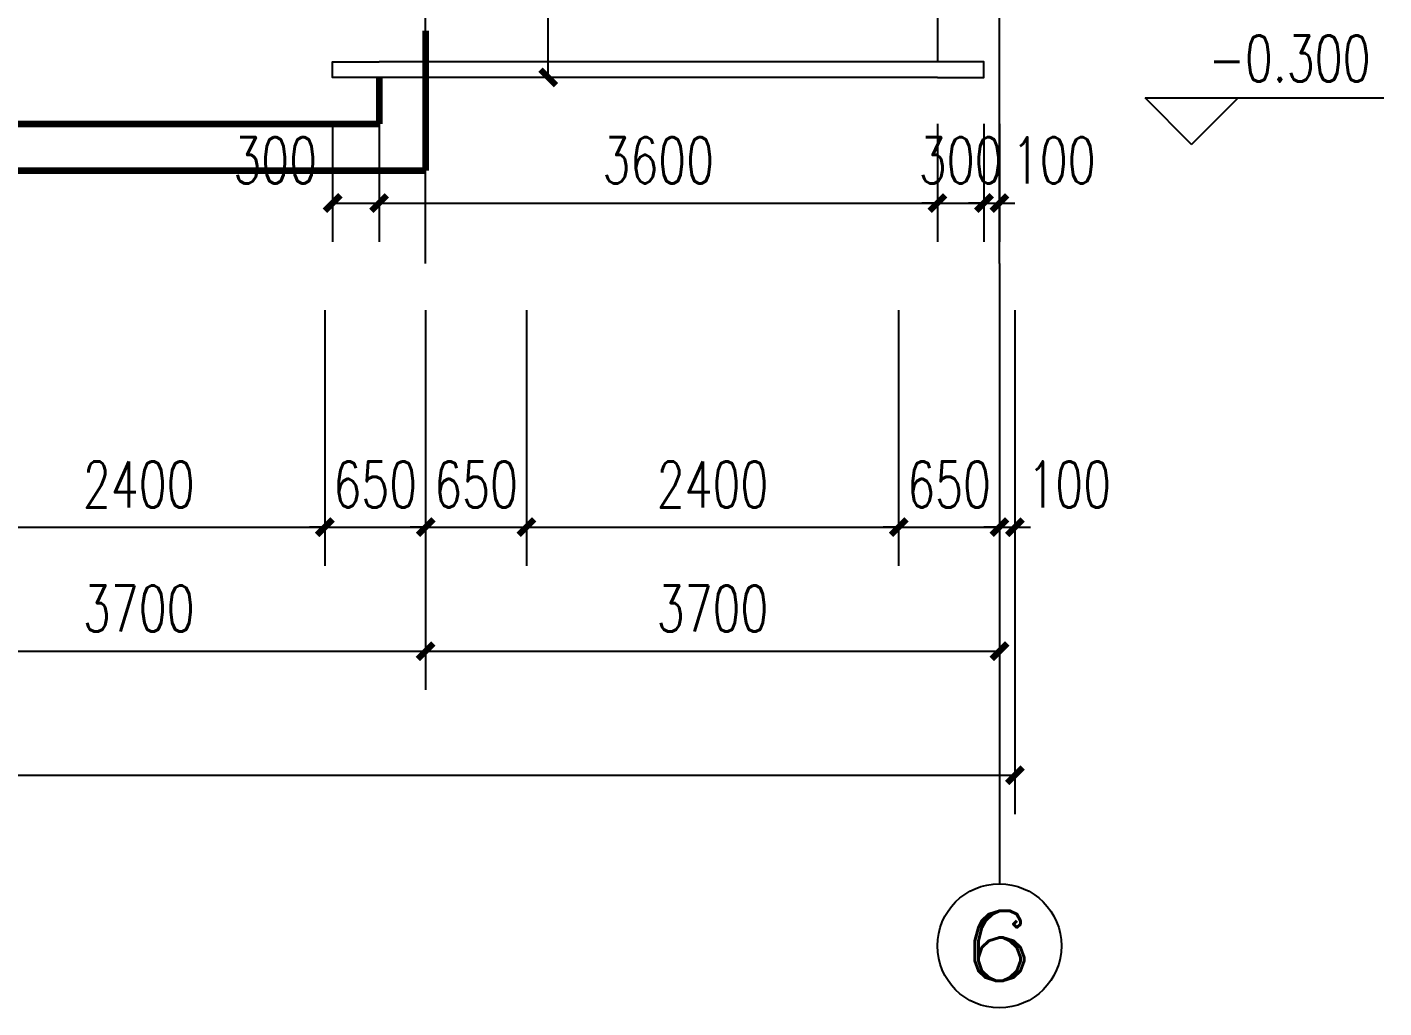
# Model space of a CAD drawing. Extents: x 5904849 to 6011887, y -826029 to -177002.
# Drawn here: x 5939145 to 5947893, y -396180 to -389856 of the extents above; entities that cross this region are included whole.
import ezdxf
from ezdxf.enums import TextEntityAlignment as Align

# ---------------------------------------------------------------- set-up
doc = ezdxf.new("R2010")
doc.units = 0
doc.header["$LTSCALE"] = 1000
doc.header["$MEASUREMENT"] = 0
doc.linetypes.add('DOTE', pattern=[2.42, 2, -0.2, 0.02, -0.2])
doc.layers.get('0').update_dxf_attribs({"linetype": 'CONTINUOUS'})
doc.layers.get('Defpoints').update_dxf_attribs({"linetype": 'CONTINUOUS'})
for name, color, linetype in [('3T_GLASS', 5, 'CONTINUOUS'), ('AXIS', 3, 'CONTINUOUS'), ('AXIS_TEXT', 7, 'CONTINUOUS'), ('DIM_ELEV', 3, 'CONTINUOUS'), ('DOTE', 252, 'CONTINUOUS'), ('PUB_DIM', 3, 'CONTINUOUS'), ('PUB_TEXT', 7, 'CONTINUOUS'), ('STAIR', 5, 'CONTINUOUS')]:
    doc.layers.add(name, color=color, linetype=linetype)
doc.styles.add('_TCH_AXIS', font='COMPLEX', dxfattribs={"bigfont": 'GBCBIG'})
doc.styles.add('_TCH_DIM', font='SIMPLEX', dxfattribs={"bigfont": 'GBCBIG'})
doc.styles.add('_TCH_DIM_T3', font='SIMPLEX', dxfattribs={"width": 0.705882, "bigfont": 'GBCBIG'})
doc.styles.add('COMPLEX', font='COMPLEX')
doc.dimstyles.new('_TCH_ARCH&&100', dxfattribs={"dimtxt": 297.5, "dimasz": 100, "dimexe": 250, "dimexo": 300, "dimgap": 126.25, "dimtad": 1, "dimdec": 0, "dimzin": 0, "dimdsep": 46, "dimtxsty": '_TCH_DIM_T3', "dimblk": 'ARCHTICK', "dimcen": 0.09, "dimclrt": 7, "dimazin": 2, "dimtfac": 1, "dimtdec": 0, "dimtix": 1, "dimtmove": 2, "dimatfit": 3, "dimfxl": 0, "dimtolj": 1, "dimtzin": 0, "dimarcsym": 0})

# ---------------------------------------------------------------- blocks, each defined once
blk = doc.blocks.new('_ArchTick')
at = {"color": 0, "linetype": 'ByBlock', "const_width": 0.4}
blk.add_lwpolyline([(-0.5, -0.5), (0.5, 0.5)], dxfattribs=at)
blk = doc.blocks.new('*D1181')
at = {"layer": 'Defpoints', "color": 0}
for p in [(5945414.3, -391380.2), (5945514.3, -391380.2), (5945514.3, -393080.2)]:
    blk.add_point(p, dxfattribs=at)
at = {"layer": 'PUB_DIM', "color": 0, "lineweight": -2}
for p, q in [((5945414.3, -391680.2), (5945414.3, -393330.2)), ((5945514.3, -391680.2), (5945514.3, -393330.2)), ((5945414.3, -393080.2), (5945314.3, -393080.2)), ((5945414.3, -393080.2), (5945514.3, -393080.2)), ((5945514.3, -393080.2), (5945614.3, -393080.2))]:
    blk.add_line(p, q, dxfattribs=at)
at = {"layer": 'PUB_DIM', "color": 0, "lineweight": -2, "xscale": 100, "yscale": 100, "zscale": 100}
blk.add_blockref('_ArchTick', (5945414.3, -393080.2), dxfattribs=at)
at = {"layer": 'PUB_DIM', "color": 0, "lineweight": -2, "xscale": 100, "yscale": 100, "zscale": 100, "rotation": 180}
blk.add_blockref('_ArchTick', (5945514.3, -393080.2), dxfattribs=at)
at = {"layer": 'PUB_DIM', "color": 7, "insert": (5945864.3, -392805.2), "char_height": 297.5, "attachment_point": 5, "style": '_TCH_DIM_T3'}
blk.add_mtext('\\A1;100', dxfattribs=at)
blk = doc.blocks.new('*D1182')
at = {"layer": 'Defpoints', "color": 0}
for p in [(5944764.3, -391380.2), (5945414.3, -391380.2), (5945414.3, -393080.2)]:
    blk.add_point(p, dxfattribs=at)
at = {"layer": 'PUB_DIM', "color": 0, "lineweight": -2}
for p, q in [((5944764.3, -391680.2), (5944764.3, -393330.2)), ((5945414.3, -391680.2), (5945414.3, -393330.2)), ((5944764.3, -393080.2), (5944664.3, -393080.2)), ((5944764.3, -393080.2), (5945414.3, -393080.2)), ((5945414.3, -393080.2), (5945514.3, -393080.2))]:
    blk.add_line(p, q, dxfattribs=at)
at = {"layer": 'PUB_DIM', "color": 0, "lineweight": -2, "xscale": 100, "yscale": 100, "zscale": 100}
blk.add_blockref('_ArchTick', (5944764.3, -393080.2), dxfattribs=at)
at = {"layer": 'PUB_DIM', "color": 0, "lineweight": -2, "xscale": 100, "yscale": 100, "zscale": 100, "rotation": 180}
blk.add_blockref('_ArchTick', (5945414.3, -393080.2), dxfattribs=at)
at = {"layer": 'PUB_DIM', "color": 7, "insert": (5945089.3, -392805.2), "char_height": 297.5, "attachment_point": 5, "style": '_TCH_DIM_T3'}
blk.add_mtext('\\A1;650', dxfattribs=at)
blk = doc.blocks.new('*D1183')
at = {"layer": 'Defpoints', "color": 0}
for p in [(5942364.3, -391380.2), (5944764.3, -391380.2), (5944764.3, -393080.2)]:
    blk.add_point(p, dxfattribs=at)
at = {"layer": 'PUB_DIM', "color": 0, "lineweight": -2}
for p, q in [((5942364.3, -391680.2), (5942364.3, -393330.2)), ((5944764.3, -391680.2), (5944764.3, -393330.2)), ((5942364.3, -393080.2), (5944764.3, -393080.2))]:
    blk.add_line(p, q, dxfattribs=at)
at = {"layer": 'PUB_DIM', "color": 0, "lineweight": -2, "xscale": 100, "yscale": 100, "zscale": 100, "rotation": 180}
blk.add_blockref('_ArchTick', (5942364.3, -393080.2), dxfattribs=at)
at = {"layer": 'PUB_DIM', "color": 0, "lineweight": -2, "xscale": 100, "yscale": 100, "zscale": 100}
blk.add_blockref('_ArchTick', (5944764.3, -393080.2), dxfattribs=at)
at = {"layer": 'PUB_DIM', "color": 7, "insert": (5943564.3, -392805.2), "char_height": 297.5, "attachment_point": 5, "style": '_TCH_DIM_T3'}
blk.add_mtext('\\A1;2400', dxfattribs=at)
blk = doc.blocks.new('*D1184')
at = {"layer": 'Defpoints', "color": 0}
for p in [(5941714.3, -391380.2), (5942364.3, -391380.2), (5942364.3, -393080.2)]:
    blk.add_point(p, dxfattribs=at)
at = {"layer": 'PUB_DIM', "color": 0, "lineweight": -2}
for p, q in [((5941714.3, -391680.2), (5941714.3, -393330.2)), ((5942364.3, -391680.2), (5942364.3, -393330.2)), ((5941714.3, -393080.2), (5941614.3, -393080.2)), ((5941714.3, -393080.2), (5942364.3, -393080.2)), ((5942364.3, -393080.2), (5942464.3, -393080.2))]:
    blk.add_line(p, q, dxfattribs=at)
at = {"layer": 'PUB_DIM', "color": 0, "lineweight": -2, "xscale": 100, "yscale": 100, "zscale": 100}
blk.add_blockref('_ArchTick', (5941714.3, -393080.2), dxfattribs=at)
at = {"layer": 'PUB_DIM', "color": 0, "lineweight": -2, "xscale": 100, "yscale": 100, "zscale": 100, "rotation": 180}
blk.add_blockref('_ArchTick', (5942364.3, -393080.2), dxfattribs=at)
at = {"layer": 'PUB_DIM', "color": 7, "insert": (5942039.3, -392805.2), "char_height": 297.5, "attachment_point": 5, "style": '_TCH_DIM_T3'}
blk.add_mtext('\\A1;650', dxfattribs=at)
blk = doc.blocks.new('*D1185')
at = {"layer": 'Defpoints', "color": 0}
for p in [(5941064.3, -391380.2), (5941714.3, -391380.2), (5941714.3, -393080.2)]:
    blk.add_point(p, dxfattribs=at)
at = {"layer": 'PUB_DIM', "color": 0, "lineweight": -2}
for p, q in [((5941064.3, -391680.2), (5941064.3, -393330.2)), ((5941714.3, -391680.2), (5941714.3, -393330.2)), ((5941064.3, -393080.2), (5940964.3, -393080.2)), ((5941064.3, -393080.2), (5941714.3, -393080.2)), ((5941714.3, -393080.2), (5941814.3, -393080.2))]:
    blk.add_line(p, q, dxfattribs=at)
at = {"layer": 'PUB_DIM', "color": 0, "lineweight": -2, "xscale": 100, "yscale": 100, "zscale": 100}
blk.add_blockref('_ArchTick', (5941064.3, -393080.2), dxfattribs=at)
at = {"layer": 'PUB_DIM', "color": 0, "lineweight": -2, "xscale": 100, "yscale": 100, "zscale": 100, "rotation": 180}
blk.add_blockref('_ArchTick', (5941714.3, -393080.2), dxfattribs=at)
at = {"layer": 'PUB_DIM', "color": 7, "insert": (5941389.3, -392805.2), "char_height": 297.5, "attachment_point": 5, "style": '_TCH_DIM_T3'}
blk.add_mtext('\\A1;650', dxfattribs=at)
blk = doc.blocks.new('*D1186')
at = {"layer": 'Defpoints', "color": 0}
for p in [(5938664.3, -391380.2), (5941064.3, -391380.2), (5941064.3, -393080.2)]:
    blk.add_point(p, dxfattribs=at)
at = {"layer": 'PUB_DIM', "color": 0, "lineweight": -2}
for p, q in [((5938664.3, -391680.2), (5938664.3, -393330.2)), ((5941064.3, -391680.2), (5941064.3, -393330.2)), ((5938664.3, -393080.2), (5941064.3, -393080.2))]:
    blk.add_line(p, q, dxfattribs=at)
at = {"layer": 'PUB_DIM', "color": 0, "lineweight": -2, "xscale": 100, "yscale": 100, "zscale": 100, "rotation": 180}
blk.add_blockref('_ArchTick', (5938664.3, -393080.2), dxfattribs=at)
at = {"layer": 'PUB_DIM', "color": 0, "lineweight": -2, "xscale": 100, "yscale": 100, "zscale": 100}
blk.add_blockref('_ArchTick', (5941064.3, -393080.2), dxfattribs=at)
at = {"layer": 'PUB_DIM', "color": 7, "insert": (5939864.3, -392805.2), "char_height": 297.5, "attachment_point": 5, "style": '_TCH_DIM_T3'}
blk.add_mtext('\\A1;2400', dxfattribs=at)
blk = doc.blocks.new('*D1200')
at = {"layer": 'Defpoints', "color": 0}
for p in [(5941114.3, -390179.9), (5941414.3, -390179.9), (5941414.3, -390990.4)]:
    blk.add_point(p, dxfattribs=at)
at = {"layer": 'PUB_DIM', "color": 0, "lineweight": -2}
for p, q in [((5941114.3, -390479.9), (5941114.3, -391240.4)), ((5941414.3, -390479.9), (5941414.3, -391240.4)), ((5941114.3, -390990.4), (5941414.3, -390990.4))]:
    blk.add_line(p, q, dxfattribs=at)
at = {"layer": 'PUB_DIM', "color": 0, "lineweight": -2, "xscale": 100, "yscale": 100, "zscale": 100, "rotation": 180}
blk.add_blockref('_ArchTick', (5941114.3, -390990.4), dxfattribs=at)
at = {"layer": 'PUB_DIM', "color": 0, "lineweight": -2, "xscale": 100, "yscale": 100, "zscale": 100}
blk.add_blockref('_ArchTick', (5941414.3, -390990.4), dxfattribs=at)
at = {"layer": 'PUB_DIM', "color": 7, "insert": (5940744.3, -390715.4), "char_height": 297.5, "attachment_point": 5, "style": '_TCH_DIM_T3'}
blk.add_mtext('\\A1;300', dxfattribs=at)
blk = doc.blocks.new('*D1201')
at = {"layer": 'Defpoints', "color": 0}
for p in [(5941414.3, -390179.9), (5945014.3, -390179.9), (5945014.3, -390990.4)]:
    blk.add_point(p, dxfattribs=at)
at = {"layer": 'PUB_DIM', "color": 0, "lineweight": -2}
for p, q in [((5941414.3, -390479.9), (5941414.3, -391240.4)), ((5945014.3, -390479.9), (5945014.3, -391240.4)), ((5941414.3, -390990.4), (5945014.3, -390990.4))]:
    blk.add_line(p, q, dxfattribs=at)
at = {"layer": 'PUB_DIM', "color": 0, "lineweight": -2, "xscale": 100, "yscale": 100, "zscale": 100, "rotation": 180}
blk.add_blockref('_ArchTick', (5941414.3, -390990.4), dxfattribs=at)
at = {"layer": 'PUB_DIM', "color": 0, "lineweight": -2, "xscale": 100, "yscale": 100, "zscale": 100}
blk.add_blockref('_ArchTick', (5945014.3, -390990.4), dxfattribs=at)
at = {"layer": 'PUB_DIM', "color": 7, "insert": (5943214.3, -390715.4), "char_height": 297.5, "attachment_point": 5, "style": '_TCH_DIM_T3'}
blk.add_mtext('\\A1;3600', dxfattribs=at)
blk = doc.blocks.new('*D1202')
at = {"layer": 'Defpoints', "color": 0}
for p in [(5945014.3, -390179.9), (5945314.3, -390179.9), (5945314.3, -390990.4)]:
    blk.add_point(p, dxfattribs=at)
at = {"layer": 'PUB_DIM', "color": 0, "lineweight": -2}
for p, q in [((5945014.3, -390479.9), (5945014.3, -391240.4)), ((5945314.3, -390479.9), (5945314.3, -391240.4)), ((5945014.3, -390990.4), (5944914.3, -390990.4)), ((5945014.3, -390990.4), (5945314.3, -390990.4)), ((5945314.3, -390990.4), (5945414.3, -390990.4))]:
    blk.add_line(p, q, dxfattribs=at)
at = {"layer": 'PUB_DIM', "color": 0, "lineweight": -2, "xscale": 100, "yscale": 100, "zscale": 100}
blk.add_blockref('_ArchTick', (5945014.3, -390990.4), dxfattribs=at)
at = {"layer": 'PUB_DIM', "color": 0, "lineweight": -2, "xscale": 100, "yscale": 100, "zscale": 100, "rotation": 180}
blk.add_blockref('_ArchTick', (5945314.3, -390990.4), dxfattribs=at)
at = {"layer": 'PUB_DIM', "color": 7, "insert": (5945164.3, -390715.4), "char_height": 297.5, "attachment_point": 5, "style": '_TCH_DIM_T3'}
blk.add_mtext('\\A1;300', dxfattribs=at)
blk = doc.blocks.new('*D1203')
at = {"layer": 'Defpoints', "color": 0}
for p in [(5945314.3, -390179.9), (5945414.3, -390179.9), (5945414.3, -390990.4)]:
    blk.add_point(p, dxfattribs=at)
at = {"layer": 'PUB_DIM', "color": 0, "lineweight": -2}
for p, q in [((5945314.3, -390479.9), (5945314.3, -391240.4)), ((5945414.3, -390479.9), (5945414.3, -391240.4)), ((5945314.3, -390990.4), (5945214.3, -390990.4)), ((5945314.3, -390990.4), (5945414.3, -390990.4)), ((5945414.3, -390990.4), (5945514.3, -390990.4))]:
    blk.add_line(p, q, dxfattribs=at)
at = {"layer": 'PUB_DIM', "color": 0, "lineweight": -2, "xscale": 100, "yscale": 100, "zscale": 100}
blk.add_blockref('_ArchTick', (5945314.3, -390990.4), dxfattribs=at)
at = {"layer": 'PUB_DIM', "color": 0, "lineweight": -2, "xscale": 100, "yscale": 100, "zscale": 100, "rotation": 180}
blk.add_blockref('_ArchTick', (5945414.3, -390990.4), dxfattribs=at)
at = {"layer": 'PUB_DIM', "color": 7, "insert": (5945764.3, -390715.4), "char_height": 297.5, "attachment_point": 5, "style": '_TCH_DIM_T3'}
blk.add_mtext('\\A1;100', dxfattribs=at)
blk = doc.blocks.new('*D1261')
at = {"layer": 'Defpoints', "color": 0}
for p in [(5942504.5, -388779.9), (5943039.2, -388779.9), (5943039.2, -390179.9)]:
    blk.add_point(p, dxfattribs=at)
at = {"layer": 'PUB_DIM', "color": 0, "lineweight": -2}
for p, q in [((5942739.2, -388779.9), (5942254.5, -388779.9)), ((5942504.5, -390179.9), (5942504.5, -388779.9)), ((5942739.2, -390179.9), (5942254.5, -390179.9))]:
    blk.add_line(p, q, dxfattribs=at)
at = {"layer": 'PUB_DIM', "color": 0, "lineweight": -2, "xscale": 100, "yscale": 100, "zscale": 100}
for p, rotation in [((5942504.5, -388779.9), 90), ((5942504.5, -390179.9), 270)]:
    blk.add_blockref('_ArchTick', p, dxfattribs=dict(at, rotation=rotation))
at = {"layer": 'PUB_DIM', "color": 7, "insert": (5942229.5, -389479.9), "char_height": 297.5, "attachment_point": 5, "rotation": 90, "style": '_TCH_DIM_T3'}
blk.add_mtext('\\A1;1400', dxfattribs=at)
blk = doc.blocks.new('*D1359')
at = {"layer": 'AXIS', "color": 0, "lineweight": -2}
for p, q in [((5938014.3, -391680.2), (5938014.3, -394130.2)), ((5941714.3, -391680.2), (5941714.3, -394130.2)), ((5938014.3, -393880.2), (5941714.3, -393880.2))]:
    blk.add_line(p, q, dxfattribs=at)
at = {"layer": 'Defpoints', "color": 0}
for p in [(5938014.3, -391380.2), (5941714.3, -391380.2), (5941714.3, -393880.2)]:
    blk.add_point(p, dxfattribs=at)
at = {"layer": 'AXIS', "color": 0, "lineweight": -2, "xscale": 100, "yscale": 100, "zscale": 100, "rotation": 180}
blk.add_blockref('_ArchTick', (5938014.3, -393880.2), dxfattribs=at)
at = {"layer": 'AXIS', "color": 0, "lineweight": -2, "xscale": 100, "yscale": 100, "zscale": 100}
blk.add_blockref('_ArchTick', (5941714.3, -393880.2), dxfattribs=at)
at = {"layer": 'AXIS', "color": 7, "insert": (5939864.3, -393605.2), "char_height": 297.5, "attachment_point": 5, "style": '_TCH_DIM_T3'}
blk.add_mtext('\\A1;3700', dxfattribs=at)
blk = doc.blocks.new('*D1360')
at = {"layer": 'AXIS', "color": 0, "lineweight": -2}
for p, q in [((5941714.3, -391680.2), (5941714.3, -394130.2)), ((5945414.3, -391680.2), (5945414.3, -394130.2)), ((5941714.3, -393880.2), (5945414.3, -393880.2))]:
    blk.add_line(p, q, dxfattribs=at)
at = {"layer": 'Defpoints', "color": 0}
for p in [(5941714.3, -391380.2), (5945414.3, -391380.2), (5945414.3, -393880.2)]:
    blk.add_point(p, dxfattribs=at)
at = {"layer": 'AXIS', "color": 0, "lineweight": -2, "xscale": 100, "yscale": 100, "zscale": 100, "rotation": 180}
blk.add_blockref('_ArchTick', (5941714.3, -393880.2), dxfattribs=at)
at = {"layer": 'AXIS', "color": 0, "lineweight": -2, "xscale": 100, "yscale": 100, "zscale": 100}
blk.add_blockref('_ArchTick', (5945414.3, -393880.2), dxfattribs=at)
at = {"layer": 'AXIS', "color": 7, "insert": (5943564.3, -393605.2), "char_height": 297.5, "attachment_point": 5, "style": '_TCH_DIM_T3'}
blk.add_mtext('\\A1;3700', dxfattribs=at)
blk = doc.blocks.new('*D1361')
at = {"layer": 'AXIS', "color": 0, "lineweight": -2}
for p, q in [((5923314.3, -391680.2), (5923314.3, -394930.2)), ((5945514.3, -391680.2), (5945514.3, -394930.2)), ((5923314.3, -394680.2), (5945514.3, -394680.2))]:
    blk.add_line(p, q, dxfattribs=at)
at = {"layer": 'Defpoints', "color": 0}
for p in [(5923314.3, -391380.2), (5945514.3, -391380.2), (5945514.3, -394680.2)]:
    blk.add_point(p, dxfattribs=at)
at = {"layer": 'AXIS', "color": 0, "lineweight": -2, "xscale": 100, "yscale": 100, "zscale": 100, "rotation": 180}
blk.add_blockref('_ArchTick', (5923314.3, -394680.2), dxfattribs=at)
at = {"layer": 'AXIS', "color": 0, "lineweight": -2, "xscale": 100, "yscale": 100, "zscale": 100}
blk.add_blockref('_ArchTick', (5945514.3, -394680.2), dxfattribs=at)
at = {"layer": 'AXIS', "color": 7, "insert": (5934414.3, -394405.2), "char_height": 297.5, "attachment_point": 5, "style": '_TCH_DIM_T3'}
blk.add_mtext('\\A1;22200', dxfattribs=at)
blk = doc.blocks.new('_AXISO')
blk.add_circle((0, 0), 0.5)
at = {"layer": 'AXIS_TEXT', "style": 'COMPLEX', "width": 1.041667}
blk.add_attdef('A', text='', height=0.56, dxfattribs=at).set_placement((-0.25, -0.28), (0.25, -0.28), align=Align.FIT)

msp = doc.modelspace()

# ---------------------------------------------------------------- linework, layer by layer
at = {"layer": '3T_GLASS', "color": 5}
for p, q in [((5945014.3, -388879.9), (5945014.3, -390079.9)), ((5945014.3, -390079.9), (5941414.3, -390079.9)), ((5945014.3, -390179.9), (5941414.3, -390179.9))]:
    msp.add_line(p, q, dxfattribs=at)
for points in [[(5941414.3, -390179.9), (5941114.3, -390179.9), (5941114.3, -390079.9), (5941414.3, -390079.9)], [(5945014.3, -390179.9), (5945314.3, -390179.9), (5945314.3, -390079.9), (5945014.3, -390079.9)]]:
    msp.add_lwpolyline(points, dxfattribs=at)
at = {"layer": 'AXIS', "color": 0}
msp.add_line((5945414.3, -391380.2), (5945414.3, -395380.2), dxfattribs=at)
at = {"layer": 'DIM_ELEV', "color": 0}
for p, q in [((5946653, -390612.1), (5946353, -390312.1)), ((5946353, -390312.1), (5947893.2, -390312.1)), ((5946653, -390612.1), (5946953, -390312.1))]:
    msp.add_line(p, q, dxfattribs=at)
at = {"layer": 'DOTE', "linetype": 'DOTE'}
for p, q in [((5945414.3, -391380.2), (5945414.3, -370380.2)), ((5941714.3, -391380.2), (5941714.3, -381880.2))]:
    msp.add_line(p, q, dxfattribs=at)
at = {"layer": 'STAIR', "linetype": 'ByBlock', "lineweight": 100}
for p, q in [((5941714.3, -389880.2), (5941714.3, -390780.2)), ((5941414.3, -390179.9), (5941414.3, -390480.2)), ((5923314.3, -390480.2), (5941414.3, -390480.2)), ((5923014.3, -390780.2), (5941714.3, -390780.2))]:
    msp.add_line(p, q, dxfattribs=at)

# ---------------------------------------------------------------- block references
at = {"layer": 'AXIS', "color": 0}
ref = msp.add_blockref('_AXISO', (5945414.3, -395780.2), dxfattribs=dict(at, xscale=800, yscale=800, zscale=800))
ref.add_attrib('A', '6', dxfattribs={"layer": 'AXIS_TEXT', "color": 0, "height": 452.5, "style": '_TCH_AXIS', "width": 1.5}).set_placement((5945188, -396006.5), (5945640.6, -396006.5), align=Align.FIT)

# ---------------------------------------------------------------- texts
at = {"layer": 'PUB_TEXT', "color": 0, "style": '_TCH_DIM', "width": 0.705882}
msp.add_text('-0.300', height=297.5, dxfattribs=at).set_placement((5946763.2, -390207.1))

# ---------------------------------------------------------------- dimensions: what is measured, and where the dimension line sits
at = {"layer": 'AXIS', "color": 0}
for p1, p2, distance, picture, middle in [((5923314.3, -391380.2), (5945514.3, -391380.2), -3300, '*D1361', (5934414.3, -394405.2)), ((5938014.3, -391380.2), (5941714.3, -391380.2), -2500, '*D1359', (5939864.3, -393605.2)), ((5941714.3, -391380.2), (5945414.3, -391380.2), -2500, '*D1360', (5943564.3, -393605.2))]:
    dim = msp.add_aligned_dim(p1=p1, p2=p2, distance=distance, dimstyle='_TCH_ARCH&&100', dxfattribs=at)
    dim.commit()
    dim.dimension.update_dxf_attribs({"geometry": picture, "text_midpoint": middle})
at = {"layer": 'PUB_DIM', "color": 0}
for p1, p2, distance, picture, middle in [((5943039.2, -390179.9), (5943039.2, -388779.9), 534.7, '*D1261', (5942229.5, -389479.9)), ((5941414.3, -390179.9), (5945014.3, -390179.9), -810.4, '*D1201', (5943214.3, -390715.4)), ((5945014.3, -390179.9), (5945314.3, -390179.9), -810.4, '*D1202', (5945164.3, -390715.4)), ((5938664.3, -391380.2), (5941064.3, -391380.2), -1700, '*D1186', (5939864.3, -392805.2)), ((5941064.3, -391380.2), (5941714.3, -391380.2), -1700, '*D1185', (5941389.3, -392805.2)), ((5941714.3, -391380.2), (5942364.3, -391380.2), -1700, '*D1184', (5942039.3, -392805.2)), ((5942364.3, -391380.2), (5944764.3, -391380.2), -1700, '*D1183', (5943564.3, -392805.2)), ((5944764.3, -391380.2), (5945414.3, -391380.2), -1700, '*D1182', (5945089.3, -392805.2))]:
    dim = msp.add_aligned_dim(p1=p1, p2=p2, distance=distance, dimstyle='_TCH_ARCH&&100', dxfattribs=at)
    dim.commit()
    dim.dimension.update_dxf_attribs({"geometry": picture, "text_midpoint": middle})
for base, p1, p2, angle, picture, middle in [((5941414.3, -390990.4), (5941114.3, -390179.9), (5941414.3, -390179.9), 0, '*D1200', (5940744.3, -390715.4)), ((5945414.3, -390990.4), (5945314.3, -390179.9), (5945414.3, -390179.9), 0, '*D1203', (5945764.3, -390715.4)), ((5945514.3, -393080.2), (5945414.3, -391380.2), (5945514.3, -391380.2), 360, '*D1181', (5945864.3, -392805.2))]:
    dim = msp.add_linear_dim(base=base, p1=p1, p2=p2, angle=angle, dimstyle='_TCH_ARCH&&100', dxfattribs=at)
    dim.commit()
    dim.dimension.update_dxf_attribs({"geometry": picture, "text_midpoint": middle, "dimtype": 129})

doc.saveas('drawing.dxf')
